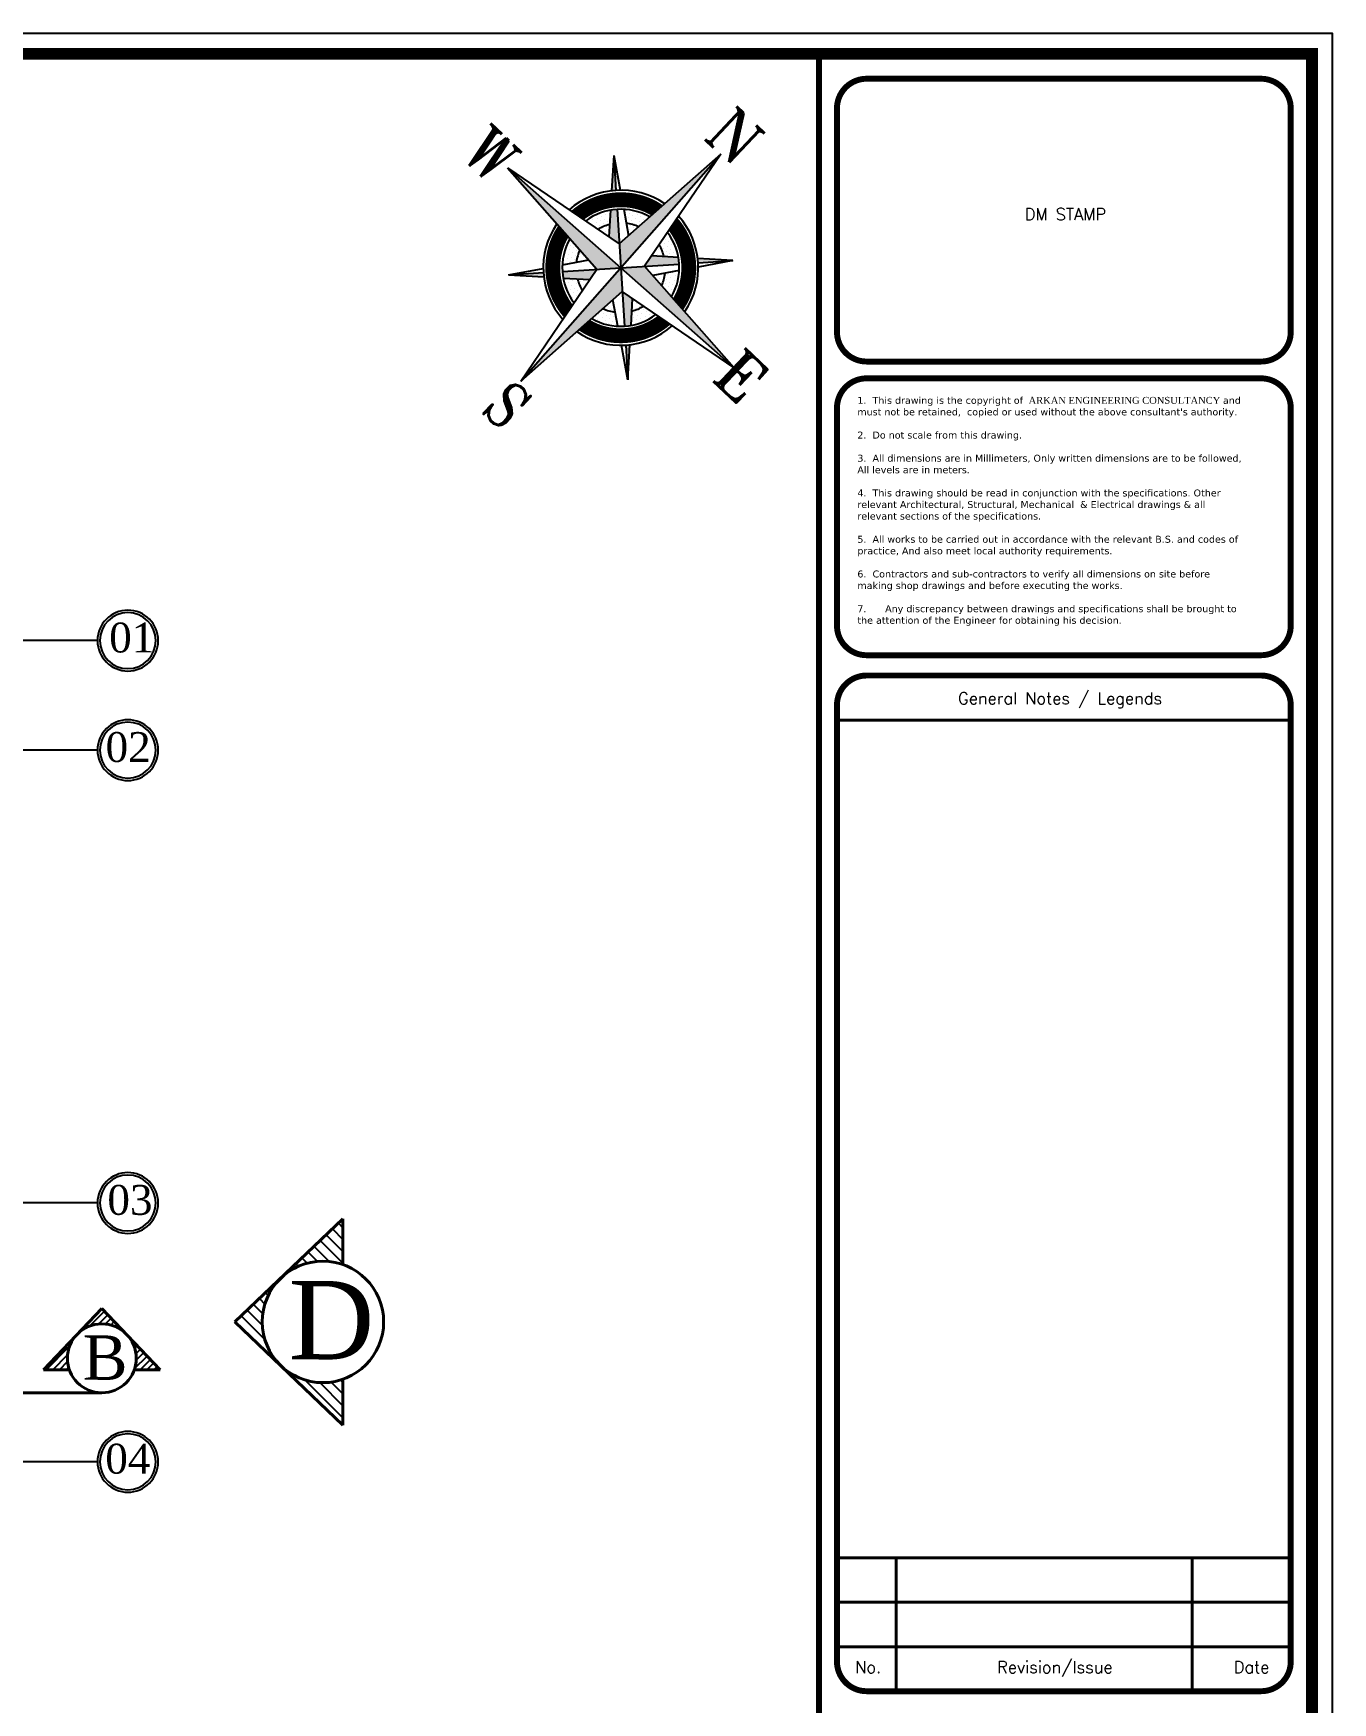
# Model space of a CAD drawing. Header units: centimetres. Extents: x 7997 to 116674, y 1017 to 13844.
# Drawn here: x 44929 to 46234, y 9095 to 10772 of the extents above; entities that cross this region are included whole.
import ezdxf
from ezdxf.enums import TextEntityAlignment as Align

# ---------------------------------------------------------------- set-up
doc = ezdxf.new("R2010")
doc.units = ezdxf.units.CM
doc.header["$LTSCALE"] = 200
doc.linetypes.add('CENTER2', pattern=[1.125, 0.75, -0.125, 0.125, -0.125])
for name, color, linetype in [('$0$GRID', 9, 'Continuous'), ('$0$GRID @ 1', 9, 'Continuous'), ('ARCH-TEXT', 6, 'Continuous'), ('AXIS', 9, 'CENTER2'), ('COL', 1, 'Continuous'), ('DIM', 11, 'Continuous'), ('LOGO', 6, 'Continuous'), ('TXT', 6, 'Continuous')]:
    doc.layers.add(name, color=color, linetype=linetype)
for name, color, linetype, lineweight in [('HA', 251, 'Continuous', 0), ('PLAN', 7, 'Continuous', 40), ('TEXT', 6, 'Continuous', 18), ('WALL', 3, 'Continuous', 25)]:
    doc.layers.add(name, color=color, linetype=linetype, lineweight=lineweight)
doc.styles.add('$0$$0$$0$sheet notes', font='verdana.ttf')
doc.styles.add('$0$$0$Roman', font='romans')
doc.styles.add('$0$GRID', font='times.ttf', dxfattribs={"height": 40})
doc.styles.add('ROMAND', font='times.ttf')
doc.styles.add('ROMANT', font='romant.shx', dxfattribs={"width": 0.8, "height": 0.6})

# ---------------------------------------------------------------- blocks, each defined once
blk = doc.blocks.new('SEC.L')
at = {"layer": 'TXT'}
h = blk.add_hatch(dxfattribs=at)
h.set_pattern_fill('ANSI31', color=256, scale=15.3, angle=1080, style=0)
h.set_pattern_definition([(225, (1337.0203, 2980.8756), (3.380854, -3.380854), [])])
h.paths.add_polyline_path([(89.8, 48.9, 0.08394), (91.7, 37.5), (65.7, 37.5), (124.4, 99), (183.1, 37.5), (157, 37.5, 0.08394), (159, 48.9, 1)])
at = {"layer": 'AXIS', "linetype": 'CENTER2', "ltscale": 0.5}
blk.add_lwpolyline([(124.4, 14.3, 3, 3, 0), (-362.4, 14.3, 0, 0, 0), (-1121.7, 14.3, 3, 3, 0), (-1542.5, 14.3, 3, 3, 0)], format="xyseb", dxfattribs=at)
at = {"layer": 'PLAN', "linetype": 'Continuous'}
for p, q in [((124.4, 99), (65.7, 37.5)), ((124.4, 99), (183.1, 37.5)), ((91.7, 37.5), (65.7, 37.5)), ((183.1, 37.5), (157, 37.5))]:
    blk.add_line(p, q, dxfattribs=at)
blk.add_circle((124.4, 48.9), 34.6, dxfattribs=at)
at = {"layer": 'ARCH-TEXT', "lineweight": -3, "style": 'ROMAND'}
blk.add_text('B', height=44.6, dxfattribs=at).set_placement((105.3, 27.4))
blk = doc.blocks.new('ASAS')
at = {"layer": 'TXT'}
h = blk.add_hatch(dxfattribs=at)
h.set_pattern_fill('ANSI31', color=256, scale=27, angle=1170, style=0)
h.set_pattern_definition([(315, (-7521.946, 4222.8215), (5.9662135, 5.9662135), [])])
h.paths.add_polyline_path([(1099.4, 2021.9, 0.08394), (1119.5, 2025.3), (1119.5, 1979.3), (1011, 2082.9), (1119.5, 2186.5), (1119.5, 2140.5, 0.08394), (1099.4, 2143.9, 1)])
at = {"layer": 'PLAN', "linetype": 'Continuous'}
for p, q in [((1011, 2082.9), (1119.5, 2186.5)), ((1119.5, 2186.5), (1119.5, 2140.5)), ((1011, 2082.9), (1119.5, 1979.3)), ((1119.5, 2025.3), (1119.5, 1979.3))]:
    blk.add_line(p, q, dxfattribs=at)
blk.add_circle((1099.4, 2082.9), 61, dxfattribs=at)
at = {"layer": 'ARCH-TEXT', "lineweight": -3, "style": 'ROMAND'}
blk.add_text('D', height=78.8, dxfattribs=at).set_placement((1065, 2045.3))
blk = doc.blocks.new('*X5')
at = {"color": 0}
for p, q in [((24058.5625, 3111.5), (24058.5625, 3111.5)), ((24114.125, 3111.5), (24114.125, 3111.5)), ((24169.6875, 3111.5), (24169.6875, 3111.5)), ((24225.25, 3111.5), (24225.25, 3111.5)), ((24280.8125, 3111.5), (24280.8125, 3111.5)), ((24336.375, 3111.5), (24336.375, 3111.5)), ((24030.78125, 3055.9375), (24030.78125, 3055.9375)), ((24058.5625, 3000.375), (24058.5625, 3000.375)), ((24086.34375, 3055.9375), (24086.34375, 3055.9375)), ((24086.34375, 2944.8125), (24086.34375, 2944.8125)), ((24114.125, 3000.375), (24114.125, 3000.375)), ((24141.90625, 3055.9375), (24141.90625, 3055.9375)), ((24141.90625, 2944.8125), (24141.90625, 2944.8125)), ((24169.6875, 3000.375), (24169.6875, 3000.375)), ((24169.6875, 2889.25), (24169.6875, 2889.25)), ((24197.46875, 3055.9375), (24197.46875, 3055.9375)), ((24197.46875, 2944.8125), (24197.46875, 2944.8125)), ((24225.25, 3000.375), (24225.25, 3000.375)), ((24253.03125, 3055.9375), (24253.03125, 3055.9375)), ((24308.59375, 3055.9375), (24308.59375, 3055.9375)), ((24503.0625, 2889.25), (24503.0625, 2889.25)), ((24308.59375, 2722.5625), (24308.59375, 2722.5625)), ((24364.15625, 2722.5625), (24364.15625, 2722.5625)), ((24391.9375, 2778.125), (24391.9375, 2778.125)), ((24391.9375, 2667), (24391.9375, 2667)), ((24419.71875, 2833.6875), (24419.71875, 2833.6875)), ((24419.71875, 2722.5625), (24419.71875, 2722.5625)), ((24447.5, 2778.125), (24447.5, 2778.125)), ((24447.5, 2667), (24447.5, 2667)), ((24475.28125, 2833.6875), (24475.28125, 2833.6875)), ((24475.28125, 2722.5625), (24475.28125, 2722.5625)), ((24503.0625, 2778.125), (24503.0625, 2778.125)), ((24503.0625, 2667), (24503.0625, 2667)), ((24530.84375, 2833.6875), (24530.84375, 2833.6875)), ((24530.84375, 2722.5625), (24530.84375, 2722.5625)), ((24558.625, 2778.125), (24558.625, 2778.125)), ((24558.625, 2667), (24558.625, 2667)), ((24475.28125, 2611.4375), (24475.28125, 2611.4375)), ((24530.84375, 2611.4375), (24530.84375, 2611.4375)), ((24586.40625, 2611.4375), (24586.40625, 2611.4375))]:
    blk.add_line(p, q, dxfattribs=at)
blk = doc.blocks.new('*X2')
at = {"color": 0}
for p, q in [((24391.9375, 4000.5), (24391.9375, 4000.5)), ((24447.5, 4000.5), (24447.5, 4000.5)), ((24503.0625, 4000.5), (24503.0625, 4000.5)), ((24530.84375, 4056.0625), (24530.84375, 4056.0625)), ((24558.625, 4000.5), (24558.625, 4000.5)), ((24586.40625, 4056.0625), (24586.40625, 4056.0625)), ((24169.6875, 3778.25), (24169.6875, 3778.25)), ((24308.59375, 3944.9375), (24308.59375, 3944.9375)), ((24336.375, 3889.375), (24336.375, 3889.375)), ((24364.15625, 3944.9375), (24364.15625, 3944.9375)), ((24391.9375, 3889.375), (24391.9375, 3889.375)), ((24419.71875, 3944.9375), (24419.71875, 3944.9375)), ((24419.71875, 3833.8125), (24419.71875, 3833.8125)), ((24447.5, 3889.375), (24447.5, 3889.375)), ((24475.28125, 3944.9375), (24475.28125, 3944.9375)), ((24475.28125, 3833.8125), (24475.28125, 3833.8125)), ((24503.0625, 3889.375), (24503.0625, 3889.375)), ((24503.0625, 3778.25), (24503.0625, 3778.25)), ((24530.84375, 3944.9375), (24530.84375, 3944.9375)), ((24530.84375, 3833.8125), (24530.84375, 3833.8125)), ((24558.625, 3889.375), (24558.625, 3889.375)), ((24558.625, 3778.25), (24558.625, 3778.25)), ((24058.5625, 3556), (24058.5625, 3556)), ((24086.34375, 3611.5625), (24086.34375, 3611.5625)), ((24114.125, 3667.125), (24114.125, 3667.125)), ((24114.125, 3556), (24114.125, 3556)), ((24141.90625, 3722.6875), (24141.90625, 3722.6875)), ((24141.90625, 3611.5625), (24141.90625, 3611.5625)), ((24169.6875, 3667.125), (24169.6875, 3667.125)), ((24169.6875, 3556), (24169.6875, 3556)), ((24197.46875, 3722.6875), (24197.46875, 3722.6875)), ((24197.46875, 3611.5625), (24197.46875, 3611.5625)), ((24225.25, 3667.125), (24225.25, 3667.125)), ((24225.25, 3556), (24225.25, 3556)), ((24253.03125, 3611.5625), (24253.03125, 3611.5625)), ((24280.8125, 3556), (24280.8125, 3556)), ((24336.375, 3556), (24336.375, 3556)), ((24030.78125, 3500.4375), (24030.78125, 3500.4375)), ((24086.34375, 3500.4375), (24086.34375, 3500.4375)), ((24141.90625, 3500.4375), (24141.90625, 3500.4375))]:
    blk.add_line(p, q, dxfattribs=at)
blk = doc.blocks.new('*X4')
at = {"color": 0}
for p, q in [((25169.8125, 3111.5), (25169.8125, 3111.5)), ((25225.375, 3111.5), (25225.375, 3111.5)), ((25280.9375, 3111.5), (25280.9375, 3111.5)), ((25336.5, 3111.5), (25336.5, 3111.5)), ((25392.0625, 3111.5), (25392.0625, 3111.5)), ((25447.625, 3111.5), (25447.625, 3111.5)), ((25003.125, 2889.25), (25003.125, 2889.25)), ((25197.59375, 3055.9375), (25197.59375, 3055.9375)), ((25253.15625, 3055.9375), (25253.15625, 3055.9375)), ((25280.9375, 3000.375), (25280.9375, 3000.375)), ((25308.71875, 3055.9375), (25308.71875, 3055.9375)), ((25308.71875, 2944.8125), (25308.71875, 2944.8125)), ((25336.5, 3000.375), (25336.5, 3000.375)), ((25336.5, 2889.25), (25336.5, 2889.25)), ((25364.28125, 3055.9375), (25364.28125, 3055.9375)), ((25364.28125, 2944.8125), (25364.28125, 2944.8125)), ((25392.0625, 3000.375), (25392.0625, 3000.375)), ((25392.0625, 2889.25), (25392.0625, 2889.25)), ((25419.84375, 3055.9375), (25419.84375, 3055.9375)), ((25419.84375, 2944.8125), (25419.84375, 2944.8125)), ((25447.625, 3000.375), (25447.625, 3000.375)), ((25475.40625, 3055.9375), (25475.40625, 3055.9375)), ((24947.5625, 2778.125), (24947.5625, 2778.125)), ((24947.5625, 2667), (24947.5625, 2667)), ((24975.34375, 2833.6875), (24975.34375, 2833.6875)), ((24975.34375, 2722.5625), (24975.34375, 2722.5625)), ((25003.125, 2778.125), (25003.125, 2778.125)), ((25003.125, 2667), (25003.125, 2667)), ((25030.90625, 2833.6875), (25030.90625, 2833.6875)), ((25030.90625, 2722.5625), (25030.90625, 2722.5625)), ((25058.6875, 2778.125), (25058.6875, 2778.125)), ((25058.6875, 2667), (25058.6875, 2667)), ((25086.46875, 2833.6875), (25086.46875, 2833.6875)), ((25086.46875, 2722.5625), (25086.46875, 2722.5625)), ((25114.25, 2778.125), (25114.25, 2778.125)), ((25114.25, 2667), (25114.25, 2667)), ((25142.03125, 2722.5625), (25142.03125, 2722.5625)), ((25197.59375, 2722.5625), (25197.59375, 2722.5625)), ((24919.78125, 2611.4375), (24919.78125, 2611.4375)), ((24975.34375, 2611.4375), (24975.34375, 2611.4375)), ((25030.90625, 2611.4375), (25030.90625, 2611.4375))]:
    blk.add_line(p, q, dxfattribs=at)
blk = doc.blocks.new('*X3')
at = {"color": 0}
for p, q in [((24919.78125, 4056.0625), (24919.78125, 4056.0625)), ((24947.5625, 4000.5), (24947.5625, 4000.5)), ((24975.34375, 4056.0625), (24975.34375, 4056.0625)), ((25003.125, 4000.5), (25003.125, 4000.5)), ((25058.6875, 4000.5), (25058.6875, 4000.5)), ((25114.25, 4000.5), (25114.25, 4000.5)), ((24947.5625, 3889.375), (24947.5625, 3889.375)), ((24975.34375, 3944.9375), (24975.34375, 3944.9375)), ((24975.34375, 3833.8125), (24975.34375, 3833.8125)), ((25003.125, 3889.375), (25003.125, 3889.375)), ((25003.125, 3778.25), (25003.125, 3778.25)), ((25030.90625, 3944.9375), (25030.90625, 3944.9375)), ((25030.90625, 3833.8125), (25030.90625, 3833.8125)), ((25058.6875, 3889.375), (25058.6875, 3889.375)), ((25086.46875, 3944.9375), (25086.46875, 3944.9375)), ((25086.46875, 3833.8125), (25086.46875, 3833.8125)), ((25114.25, 3889.375), (25114.25, 3889.375)), ((25142.03125, 3944.9375), (25142.03125, 3944.9375)), ((25169.8125, 3889.375), (25169.8125, 3889.375)), ((25197.59375, 3944.9375), (25197.59375, 3944.9375)), ((25336.5, 3778.25), (25336.5, 3778.25)), ((25169.8125, 3556), (25169.8125, 3556)), ((25225.375, 3556), (25225.375, 3556)), ((25253.15625, 3611.5625), (25253.15625, 3611.5625)), ((25280.9375, 3667.125), (25280.9375, 3667.125)), ((25280.9375, 3556), (25280.9375, 3556)), ((25308.71875, 3722.6875), (25308.71875, 3722.6875)), ((25308.71875, 3611.5625), (25308.71875, 3611.5625)), ((25336.5, 3667.125), (25336.5, 3667.125)), ((25336.5, 3556), (25336.5, 3556)), ((25364.28125, 3722.6875), (25364.28125, 3722.6875)), ((25364.28125, 3611.5625), (25364.28125, 3611.5625)), ((25392.0625, 3667.125), (25392.0625, 3667.125)), ((25392.0625, 3556), (25392.0625, 3556)), ((25419.84375, 3611.5625), (25419.84375, 3611.5625)), ((25447.625, 3667.125), (25447.625, 3667.125)), ((25447.625, 3556), (25447.625, 3556)), ((25364.28125, 3500.4375), (25364.28125, 3500.4375)), ((25419.84375, 3500.4375), (25419.84375, 3500.4375)), ((25475.40625, 3500.4375), (25475.40625, 3500.4375))]:
    blk.add_line(p, q, dxfattribs=at)
blk = doc.blocks.new('NORTH')
at = {"layer": 'LOGO', "color": 122}
for p, q in [((-96.8, -182.6), (96.8, 182.6)), ((-45.1, 146.9), (-31.1, 101.3)), ((-182.6, 96.8), (182.6, -96.8)), ((-23.5, 76.5), (23.5, -76.5)), ((-76.5, -23.5), (76.5, 23.5)), ((101.3, 31.1), (146.9, 45.1)), ((-146.9, -45.1), (-101.3, -31.1)), ((31.1, -101.3), (45.1, -146.9))]:
    blk.add_line(p, q, dxfattribs=at)
at = {"layer": 'LOGO', "color": 3}
for p, q in [((96.8, 182.6), (-9.6, 31.2)), ((96.8, 182.6), (31.2, 9.6)), ((-45.1, 146.9), (-36.6, 99.5)), ((-45.1, 146.9), (-25.5, 102.9)), ((-182.6, 96.8), (-9.6, 31.2)), ((-182.6, 96.8), (-31.2, -9.6)), ((-32, 73.3), (-25.5, 37.2)), ((-14.7, 78.6), (0.3, 45.1)), ((73.3, 32), (37.2, 25.5)), ((146.9, 45.1), (99.5, 36.6)), ((146.9, 45.1), (102.9, 25.5)), ((-78.6, -14.7), (-45.1, 0.3)), ((182.6, -96.8), (31.2, 9.6)), ((78.6, 14.7), (45.1, -0.3)), ((-96.8, -182.6), (-31.2, -9.6)), ((-146.9, -45.1), (-102.9, -25.5)), ((-146.9, -45.1), (-99.5, -36.6)), ((-96.8, -182.6), (9.6, -31.2)), ((-73.3, -32), (-37.2, -25.5)), ((14.7, -78.6), (-0.3, -45.1)), ((182.6, -96.8), (9.6, -31.2)), ((32, -73.3), (25.5, -37.2)), ((45.1, -146.9), (25.5, -102.9)), ((45.1, -146.9), (36.6, -99.5))]:
    blk.add_line(p, q, dxfattribs=at)
at = {"layer": 'LOGO'}
for radius, start, end in [(106, 68.9625, 145.1631), (80, 73.681, 140.4446), (106, 338.9625, 55.1631), (80, 343.681, 50.4446), (106, 158.9625, 235.1631), (80, 163.681, 230.4446), (106, 248.9625, 325.1631), (80, 253.681, 320.4446)]:
    blk.add_arc((0, 0), radius, start, end, dxfattribs=at)
at = {"layer": 'LOGO', "color": 122}
for start, end in [(117.849, 134.2941), (79.8316, 96.2766), (27.849, 44.2941), (169.8316, 186.2766), (349.8316, 6.2766), (207.849, 224.2941), (297.849, 314.2941), (259.8316, 276.2766)]:
    blk.add_arc((0, 0), 61.1, start, end, dxfattribs=at)
at = {"layer": 'LOGO', "color": 1}
for points in [[(96.8, 182.6), (-9.6, 31.2), (0, 0)], [(-45.1, 146.9), (-36.6, 99.5), (-31.1, 101.3)], [(-182.6, 96.8), (-31.2, -9.6), (0, 0)], [(-32, 73.3), (-25.5, 37.2), (-23.5, 76.5), (-9.6, 31.2)], [(73.3, 32), (37.2, 25.5), (76.5, 23.5), (31.2, 9.6)], [(146.9, 45.1), (99.5, 36.6), (101.3, 31.1)], [(182.6, -96.8), (31.2, 9.6), (0, 0)], [(-96.8, -182.6), (9.6, -31.2), (0, 0)], [(-73.3, -32), (-37.2, -25.5), (-76.5, -23.5), (-31.2, -9.6)], [(-146.9, -45.1), (-99.5, -36.6), (-101.3, -31.1)], [(32, -73.3), (25.5, -37.2), (23.5, -76.5), (9.6, -31.2)], [(45.1, -146.9), (36.6, -99.5), (31.1, -101.3)]]:
    blk.add_solid(points, dxfattribs=at)
at = {"layer": 'LOGO', "color": 253}
for points in [[(-38, 73.6), (-48.6, 91), (-33.6, 75.7), (-43.4, 93.6)], [(-33.6, 75.7), (-43.4, 93.6), (-29.2, 77.5), (-36.4, 96.5)], [(-29.2, 77.5), (-36.4, 96.5), (-23.5, 79.4), (-30.3, 98.6)], [(-23.5, 79.4), (-30.3, 98.6), (-19.8, 80.4), (-25.7, 99.9)], [(-19.8, 80.4), (-25.7, 99.9), (-14.8, 81.5), (-19.1, 101.4)], [(-14.8, 81.5), (-19.1, 101.4), (-10.8, 82.1), (-12.1, 102.4)], [(-10.8, 82.1), (-12.1, 102.4), (-5.5, 82.7), (-8.4, 102.8)], [(-5.5, 82.7), (-8.4, 102.8), (-1.5, 82.8), (-3.8, 103.1)], [(-1.5, 82.8), (-3.8, 103.1), (3.7, 82.8), (2.5, 103.1)], [(3.7, 82.8), (2.5, 103.1), (8.6, 82.4), (7.8, 102.9)], [(8.6, 82.4), (7.8, 102.9), (13.3, 81.8), (13.2, 102.3)], [(13.3, 81.8), (13.2, 102.3), (18.3, 80.8), (20.6, 101.1)], [(18.3, 80.8), (20.6, 101.1), (22.1, 79.8), (26.9, 99.6)], [(22.1, 79.8), (26.9, 99.6), (24.2, 79.2), (36.4, 96.5)], [(-62.2, 54.8), (-80.2, 64.9), (-59.2, 58), (-76.4, 69.3)], [(-59.2, 58), (-76.4, 69.3), (-56.1, 60.9), (-73.1, 72.8)], [(-56.1, 60.9), (-73.1, 72.8), (-53.2, 63.5), (-69.2, 76.5)], [(-53.2, 63.5), (-69.2, 76.5), (-51.4, 64.9), (-63.8, 81.1)], [(-51.4, 64.9), (-63.8, 81.1), (-47.3, 68), (-57.2, 85.9)], [(-47.3, 68), (-57.2, 85.9), (-42.7, 71), (-52.6, 88.8)], [(-42.7, 71), (-52.6, 88.8), (-38, 73.6), (-48.6, 91)], [(52, 64.5), (59.5, 84.3), (54.8, 62.2), (64.9, 80.2)], [(54.8, 62.2), (64.9, 80.2), (58, 59.2), (69.3, 76.4)], [(58, 59.2), (69.3, 76.4), (60.9, 56.1), (72.8, 73.1)], [(60.9, 56.1), (72.8, 73.1), (63.5, 53.2), (76.5, 69.2)], [(63.5, 53.2), (76.5, 69.2), (64.9, 51.4), (81.1, 63.8)], [(-64.5, 52), (-84.3, 59.5), (-62.2, 54.8), (-80.2, 64.9)], [(64.9, 51.4), (81.1, 63.8), (68, 47.3), (85.9, 57.2)], [(68, 47.3), (85.9, 57.2), (71, 42.7), (88.8, 52.6)], [(71, 42.7), (88.8, 52.6), (73.6, 38), (91, 48.6)], [(73.6, 38), (91, 48.6), (75.7, 33.6), (93.6, 43.4)], [(-80.8, 18.3), (-101.1, 20.6), (-79.8, 22.1), (-99.6, 26.9)], [(-79.8, 22.1), (-99.6, 26.9), (-79.2, 24.2), (-96.5, 36.4)], [(75.7, 33.6), (93.6, 43.4), (77.5, 29.2), (96.5, 36.4)], [(77.5, 29.2), (96.5, 36.4), (79.4, 23.5), (98.6, 30.3)], [(79.4, 23.5), (98.6, 30.3), (80.4, 19.8), (99.9, 25.7)], [(80.4, 19.8), (99.9, 25.7), (81.5, 14.8), (101.4, 19.1)], [(-82.8, 3.7), (-103.1, 2.5), (-82.4, 8.6), (-102.9, 7.8)], [(-82.8, -1.5), (-103.1, -3.8), (-82.8, 3.7), (-103.1, 2.5)], [(-82.4, 8.6), (-102.9, 7.8), (-81.8, 13.3), (-102.3, 13.2)], [(-81.8, 13.3), (-102.3, 13.2), (-80.8, 18.3), (-101.1, 20.6)], [(81.5, 14.8), (101.4, 19.1), (82.1, 10.8), (102.4, 12.1)], [(82.1, 10.8), (102.4, 12.1), (82.7, 5.5), (102.8, 8.4)], [(82.7, 5.5), (102.8, 8.4), (82.8, 1.5), (103.1, 3.8)], [(82.8, 1.5), (103.1, 3.8), (82.8, -3.7), (103.1, -2.5)], [(-82.7, -5.5), (-102.8, -8.4), (-82.8, -1.5), (-103.1, -3.8)], [(-82.1, -10.8), (-102.4, -12.1), (-82.7, -5.5), (-102.8, -8.4)], [(-81.5, -14.8), (-101.4, -19.1), (-82.1, -10.8), (-102.4, -12.1)], [(-80.4, -19.8), (-99.9, -25.7), (-81.5, -14.8), (-101.4, -19.1)], [(-79.4, -23.5), (-98.6, -30.3), (-80.4, -19.8), (-99.9, -25.7)], [(79.8, -22.1), (99.6, -26.9), (79.2, -24.2), (96.5, -36.4)], [(80.8, -18.3), (101.1, -20.6), (79.8, -22.1), (99.6, -26.9)], [(81.8, -13.3), (102.3, -13.2), (80.8, -18.3), (101.1, -20.6)], [(82.4, -8.6), (102.9, -7.8), (81.8, -13.3), (102.3, -13.2)], [(82.8, -3.7), (103.1, -2.5), (82.4, -8.6), (102.9, -7.8)], [(-77.5, -29.2), (-96.5, -36.4), (-79.4, -23.5), (-98.6, -30.3)], [(-75.7, -33.6), (-93.6, -43.4), (-77.5, -29.2), (-96.5, -36.4)], [(-73.6, -38), (-91, -48.6), (-75.7, -33.6), (-93.6, -43.4)], [(-71, -42.7), (-88.8, -52.6), (-73.6, -38), (-91, -48.6)], [(-68, -47.3), (-85.9, -57.2), (-71, -42.7), (-88.8, -52.6)], [(-64.9, -51.4), (-81.1, -63.8), (-68, -47.3), (-85.9, -57.2)], [(-63.5, -53.2), (-76.5, -69.2), (-64.9, -51.4), (-81.1, -63.8)], [(-60.9, -56.1), (-72.8, -73.1), (-63.5, -53.2), (-76.5, -69.2)], [(-58, -59.2), (-69.3, -76.4), (-60.9, -56.1), (-72.8, -73.1)], [(-54.8, -62.2), (-64.9, -80.2), (-58, -59.2), (-69.3, -76.4)], [(-52, -64.5), (-59.5, -84.3), (-54.8, -62.2), (-64.9, -80.2)], [(47.3, -68), (57.2, -85.9), (42.7, -71), (52.6, -88.8)], [(51.4, -64.9), (63.8, -81.1), (47.3, -68), (57.2, -85.9)], [(53.2, -63.5), (69.2, -76.5), (51.4, -64.9), (63.8, -81.1)], [(56.1, -60.9), (73.1, -72.8), (53.2, -63.5), (69.2, -76.5)], [(59.2, -58), (76.4, -69.3), (56.1, -60.9), (73.1, -72.8)], [(62.2, -54.8), (80.2, -64.9), (59.2, -58), (76.4, -69.3)], [(64.5, -52), (84.3, -59.5), (62.2, -54.8), (80.2, -64.9)], [(-22.1, -79.8), (-26.9, -99.6), (-24.2, -79.2), (-36.4, -96.5)], [(-18.3, -80.8), (-20.6, -101.1), (-22.1, -79.8), (-26.9, -99.6)], [(-13.3, -81.8), (-13.2, -102.3), (-18.3, -80.8), (-20.6, -101.1)], [(-8.6, -82.4), (-7.8, -102.9), (-13.3, -81.8), (-13.2, -102.3)], [(-3.7, -82.8), (-2.5, -103.1), (-8.6, -82.4), (-7.8, -102.9)], [(1.5, -82.8), (3.8, -103.1), (-3.7, -82.8), (-2.5, -103.1)], [(5.5, -82.7), (8.4, -102.8), (1.5, -82.8), (3.8, -103.1)], [(10.8, -82.1), (12.1, -102.4), (5.5, -82.7), (8.4, -102.8)], [(14.8, -81.5), (19.1, -101.4), (10.8, -82.1), (12.1, -102.4)], [(19.8, -80.4), (25.7, -99.9), (14.8, -81.5), (19.1, -101.4)], [(23.5, -79.4), (30.3, -98.6), (19.8, -80.4), (25.7, -99.9)], [(29.2, -77.5), (36.4, -96.5), (23.5, -79.4), (30.3, -98.6)], [(33.6, -75.7), (43.4, -93.6), (29.2, -77.5), (36.4, -96.5)], [(38, -73.6), (48.6, -91), (33.6, -75.7), (43.4, -93.6)], [(42.7, -71), (52.6, -88.8), (38, -73.6), (48.6, -91)]]:
    blk.add_solid(points, dxfattribs=at)
at = {"layer": 'LOGO', "color": 1, "xscale": 0.1033598917980053, "yscale": 0.1033598917980053, "zscale": 0.1033598917980053, "rotation": 332.0628244184375}
for name in ['*X2', '*X3', '*X5', '*X4']:
    blk.add_blockref(name, (-2421.4, 895), dxfattribs=at)
at = {"layer": 'TEXT', "style": 'ROMANT'}
for s, p in [('N', (66.9, 199.9)), ('W', (-252.2, 97.9)), ('E', (154.8, -118.6))]:
    blk.add_text(s, height=62, rotation=330, dxfattribs=at).set_placement(p)
at = {"layer": 'TEXT', "insert": (-110.4, -181.1), "char_height": 62.016, "width": 1180.037, "attachment_point": 1, "rotation": 330, "style": 'ROMANT'}
blk.add_mtext('{\\Fromant.shx|c0;S}', dxfattribs=at)
blk = doc.blocks.new('08-TITLE SHEET-selattin', base_point=(45714.8, -203081.4))
at = {"color": 0}
blk.add_lwpolyline([(51244.8, -203081.4), (45714.8, -203081.4), (45714.8, -206921.4), (51244.8, -206921.4)], close=True, dxfattribs=at)
at = {"color": 0, "linetype": 'ByBlock', "const_width": 17}
blk.add_lwpolyline([(45744.3, -206891.9), (51215.3, -206891.9), (51215.3, -203110.8), (45744.3, -203110.8)], close=True, dxfattribs=at)
at = {"color": 0, "linetype": 'ByBlock'}
for points, const_width in [([(50507.6, -203110.8), (50507.6, -206891.9)], 8.52), ([(50533.3, -204066.9), (51184.7, -204066.9)], 4.26), ([(50533.3, -205269.2), (51184.7, -205269.2)], 4.26), ([(50618.5, -205460.8), (50618.5, -205269.2)], 4.26), ([(51043.1, -205460.8), (51043.1, -205269.2)], 4.26), ([(50533.3, -205333.1), (51184.7, -205333.1)], 4.26), ([(50533.3, -205397), (51184.7, -205397)], 4.26)]:
    blk.add_lwpolyline(points, dxfattribs=dict(at, const_width=const_width))
at = {"color": 0, "linetype": 'ByBlock', "const_width": 8.52}
for points in [[(50575.9, -203552.4), (51142.1, -203552.4, 0.414214), (51184.7, -203509.8), (51184.7, -203189.1, 0.414214), (51142.1, -203146.5), (50575.9, -203146.5, 0.414214), (50533.3, -203189.1), (50533.3, -203509.8, 0.414214)], [(50575.9, -203973.9), (51142.1, -203973.9, 0.414214), (51184.7, -203931.3), (51184.7, -203619.1, 0.414214), (51142.1, -203576.5), (50575.9, -203576.5, 0.414214), (50533.3, -203619.1), (50533.3, -203931.3, 0.414214)], [(50575.9, -205460.8), (51142.1, -205460.8, 0.414214), (51184.7, -205418.3), (51184.7, -204045.6, 0.414214), (51142.1, -204003), (50575.9, -204003, 0.414214), (50533.3, -204045.6), (50533.3, -205418.3, 0.414214)]]:
    blk.add_lwpolyline(points, format="xyb", close=True, dxfattribs=at)
at = {"layer": 'HA', "ltscale": 1.2}
blk.add_lwpolyline([(45714.8, -203081.4), (51244.8, -203081.4), (51244.8, -206921.4), (45714.8, -206921.4)], close=True, dxfattribs=at)
at = {"color": 0, "style": '$0$$0$Roman'}
for s, height, p in [('DM STAMP', 17.04, (50861.2, -203340.9)), ('General Notes / Legends', 17.037, (50853.6, -204035.8)), ('No.', 17.04, (50578.1, -205426.2)), ('Revision/Issue', 17.037, (50846.1, -205426.2)), ('Date', 17.04, (51128.4, -205426.2))]:
    blk.add_text(s, height=height, dxfattribs=at).set_placement(p, align=Align.MIDDLE_CENTER)
at = {"color": 0, "insert": (50562.6, -203603.1), "char_height": 9.9665, "width": 558.315, "attachment_point": 1, "style": '$0$$0$$0$sheet notes'}
blk.add_mtext("1.  This drawing is the copyright of {\\fTimes New Roman|b0|i0|c238|p26; \\fTimes New Roman|b0|i0|c0|p26;ARKAN ENGINEERING CONSULTANCY }and must not be retained,  copied or used without the above consultant's authority.\\P\\P2.  Do not scale from this drawing.\\P\\P3.  All dimensions are in Millimeters, Only written dimensions are to be followed, All levels are in meters.\\P\\P4.  This drawing should be read in conjunction with the specifications. Other relevant Architectural, Structural, Mechanical  & Electrical drawings & all relevant sections of the specifications.\\P\\P5.  All works to be carried out in accordance with the relevant B.S. and codes of practice, And also meet local authority requirements.\\P\\P6.  Contractors and sub-contractors to verify all dimensions on site before making shop drawings and before executing the works.\\P\\P7.^IAny discrepancy between drawings and specifications shall be brought to the attention of the Engineer for obtaining his decision.", dxfattribs=at)
blk = doc.blocks.new('*U1678')
at = {"layer": '$0$GRID', "linetype": 'ByBlock', "ltscale": 100}
for radius in [40.7, 37.5]:
    blk.add_circle((0, 0), radius, dxfattribs=at)
at = {"layer": '$0$GRID', "style": '$0$GRID'}
blk.add_attdef('A1', text='', height=40, dxfattribs=at).set_placement((0, 4.2), align=Align.MIDDLE_CENTER)
blk = doc.blocks.new('*U1730')
at = {"layer": '$0$GRID', "linetype": 'Continuous'}
ref = blk.add_blockref('*U1678', (38548.5, 7162), dxfattribs=dict(at, xscale=-0.75, yscale=0.75, zscale=0.75))
ref.add_attrib('A1', '01', dxfattribs={"layer": '$0$GRID @ 1', "height": 30, "style": '$0$GRID'}).set_placement((38552.4, 7165.1), align=Align.MIDDLE_CENTER)
blk = doc.blocks.new('*U1731')
at = {"layer": '$0$GRID', "linetype": 'Continuous'}
ref = blk.add_blockref('*U1678', (38548.5, 7052), dxfattribs=dict(at, xscale=-0.75, yscale=0.75, zscale=0.75))
ref.add_attrib('A1', '02', dxfattribs={"layer": '$0$GRID @ 1', "height": 30, "style": '$0$GRID'}).set_placement((38548.8, 7055.1), align=Align.MIDDLE_CENTER)
blk = doc.blocks.new('*U1732')
at = {"layer": '$0$GRID', "linetype": 'Continuous'}
ref = blk.add_blockref('*U1678', (38548.5, 6597), dxfattribs=dict(at, xscale=-0.75, yscale=0.75, zscale=0.75))
ref.add_attrib('A1', '03', dxfattribs={"layer": '$0$GRID @ 1', "height": 30, "style": '$0$GRID'}).set_placement((38550.6, 6600.1), align=Align.MIDDLE_CENTER)
blk = doc.blocks.new('*U1733')
at = {"layer": '$0$GRID', "linetype": 'Continuous'}
ref = blk.add_blockref('*U1678', (38548.5, 6337), dxfattribs=dict(at, xscale=-0.75, yscale=0.75, zscale=0.75))
ref.add_attrib('A1', '04', dxfattribs={"layer": '$0$GRID @ 1', "height": 30, "style": '$0$GRID'}).set_placement((38548.5, 6340.1), align=Align.MIDDLE_CENTER)
blk = doc.blocks.new('09-GRID LINE PLAN-Essa', base_point=(37178.1, 7462))
at = {"layer": 'AXIS', "ltscale": 0.5}
for p, q in [((38518.1, 7162), (36878.1, 7162)), ((38518.1, 7052), (36878.1, 7052)), ((38518.1, 6597), (36878.1, 6597)), ((38518.1, 6337), (36878.1, 6337))]:
    blk.add_line(p, q, dxfattribs=at)
at = {"layer": 'COL', "linetype": 'Continuous'}
for name in ['*U1730', '*U1731', '*U1732', '*U1733']:
    blk.add_blockref(name, (0, 0), dxfattribs=at)

msp = doc.modelspace()

# ---------------------------------------------------------------- linework, layer by layer
at = {"linetype": 'Continuous'}
msp.add_lwpolyline([(42363.0418, 8084.0841), (46234.0418, 8084.0841), (46234.0418, 10772.0841), (42363.0418, 10772.0841)], close=True, dxfattribs=at)

# ---------------------------------------------------------------- block references
at = {"layer": 'COL', "linetype": 'Continuous'}
msp.add_blockref('09-GRID LINE PLAN-Essa', (43653.0712, 10462.002), dxfattribs=at)
at = {"layer": 'DIM', "color": 0, "linetype": 'Continuous', "xscale": 0.7000000000000026, "yscale": 0.7000000000000026, "zscale": 0.7000000000000026}
msp.add_blockref('08-TITLE SHEET-selattin', (42363.0418, 10772.0841), dxfattribs=at)
at = {"layer": 'DIM', "xscale": 0.7349999999999998, "yscale": 0.7349999999999998, "zscale": 0.7349999999999998, "rotation": 346.5520805854371}
msp.add_blockref('NORTH', (45518.7659, 10536.6292), dxfattribs=at)
at = {"layer": 'DIM'}
msp.add_blockref('ASAS', (44120.0954, 7394.6084), dxfattribs=at)
at = {"layer": 'WALL'}
msp.add_blockref('SEC.L', (44872.9163, 9392.002), dxfattribs=at)

doc.saveas('drawing.dxf')
